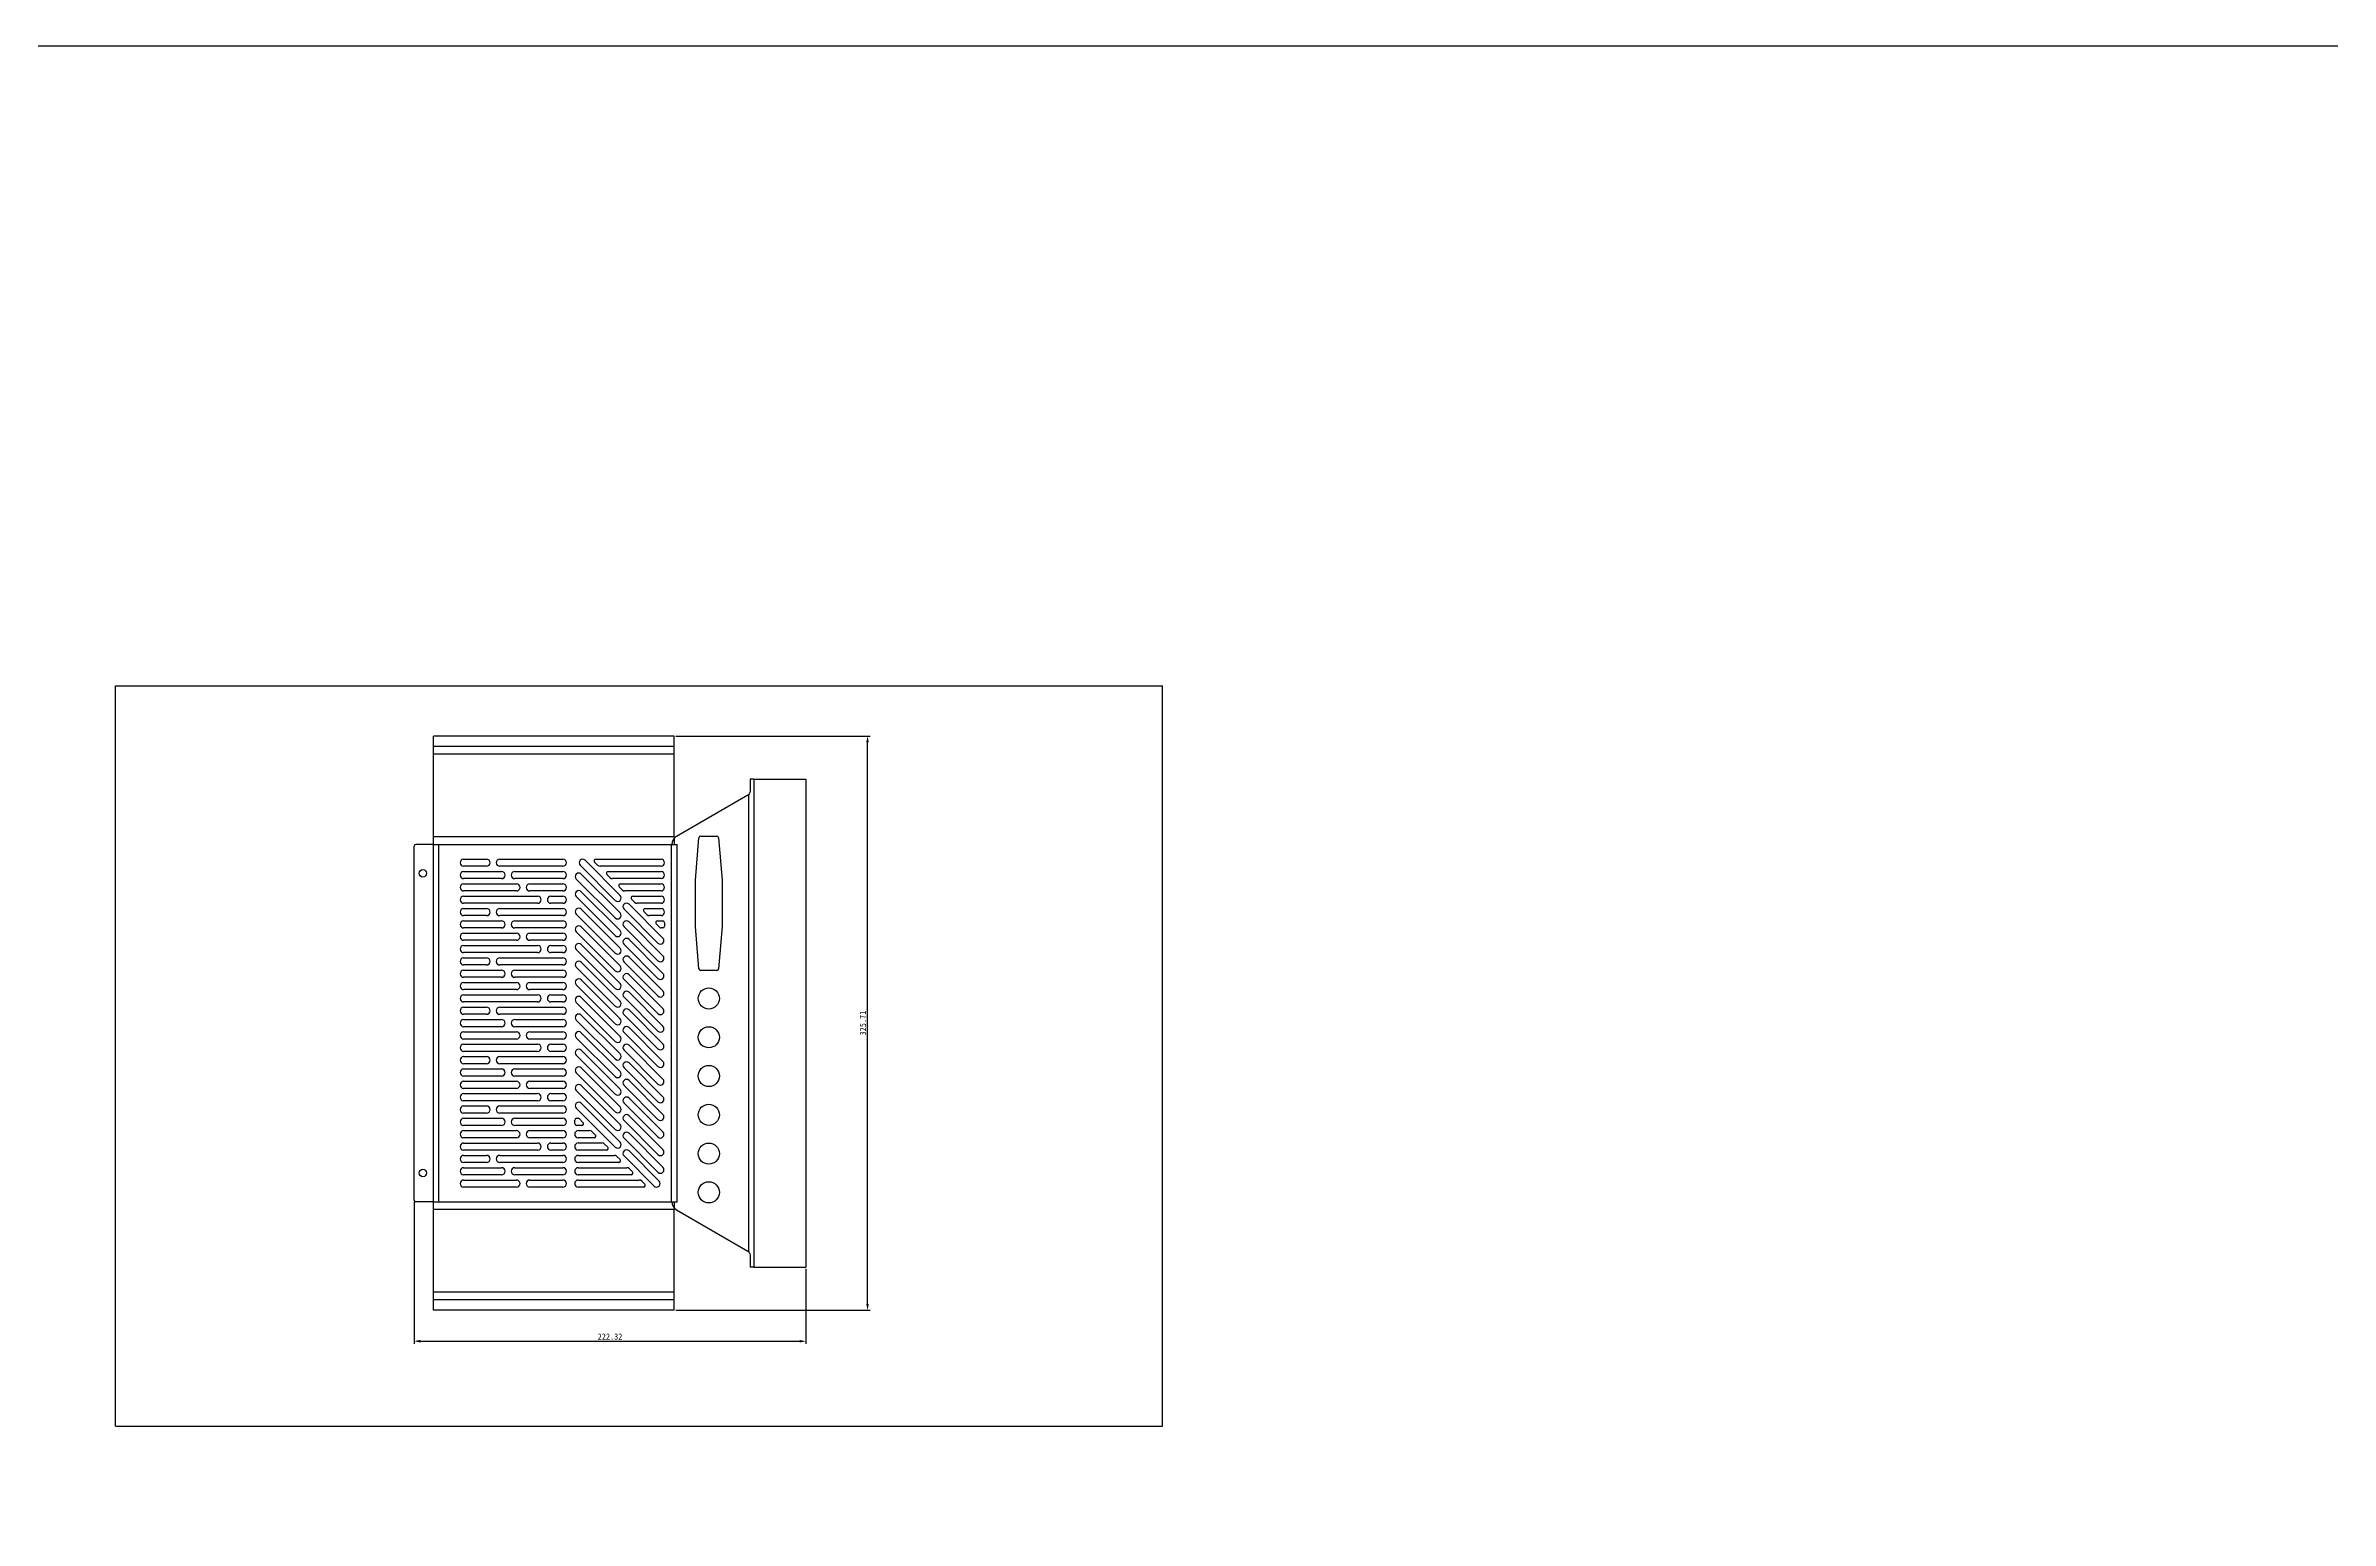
# Model space of a CAD drawing. Header units: millimetres. Extents: x -177 to 18421, y -5017 to 3255.
# Drawn here: x 6689 to 7986, y -2424 to -1587 of the extents above; entities that cross this region are included whole.
import ezdxf

# ---------------------------------------------------------------- set-up
doc = ezdxf.new("R2010")
doc.units = ezdxf.units.MM
doc.header["$LTSCALE"] = 46.255
doc.header["$PDMODE"] = 3
doc.header["$PDSIZE"] = 8
doc.layers.get('0').update_dxf_attribs({"linetype": 'CONTINUOUS'})
doc.layers.get('Defpoints').update_dxf_attribs({"linetype": 'CONTINUOUS'})
doc.layers.add('02___PRT_ALL_AXES', color=7, linetype='CONTINUOUS')
doc.styles.get("Standard").update_dxf_attribs({"font": 'txt', "width": 0.85})
doc.dimstyles.new('DIMSTYLE_1', dxfattribs={"dimtxt": 3.5, "dimasz": 3.5, "dimexe": 1.5, "dimexo": 1, "dimgap": 0.875, "dimtad": 1, "dimdsep": 46, "dimtxsty": 'Standard', "dimblk": '_FILLED', "dimcen": 0.09, "dimadec": 0, "dimazin": 0, "dimtp": 0.01, "dimtm": 0.01, "dimtfac": 1, "dimtofl": 0, "dimtmove": 0, "dimatfit": 3, "dimldrblk": '_FILLED', "dimfxl": 0, "dimtolj": 1, "dimarcsym": 0})

# ---------------------------------------------------------------- blocks, each defined once
blk = doc.blocks.new('_FILLED')
at = {"color": 0, "linetype": 'ByBlock'}
blk.add_solid([(0, 0), (-1, 0.21), (-1, -0.21)], dxfattribs=at)
blk = doc.blocks.new('*D88')
at = {"color": 0, "linetype": 'Continuous', "lineweight": -2, "transparency": 16777216}
for p, q in [((6898.3, -2243.3), (6898.3, -2323.9)), ((7120.6, -2281.3), (7120.6, -2323.9)), ((6901.8, -2322.4), (7117.1, -2322.4))]:
    blk.add_line(p, q, dxfattribs=at)
at = {"layer": 'Defpoints', "color": 0, "linetype": 'Continuous', "transparency": 16777216}
for p in [(6898.3, -2242.3), (7120.6, -2280.3), (7120.6, -2322.4)]:
    blk.add_point(p, dxfattribs=at)
at = {"color": 0, "linetype": 'Continuous', "lineweight": -2, "transparency": 16777216, "xscale": 3.5, "yscale": 3.5, "zscale": 3.5, "rotation": 180}
blk.add_blockref('_FILLED', (6898.3, -2322.4), dxfattribs=at)
at = {"color": 0, "linetype": 'Continuous', "lineweight": -2, "transparency": 16777216, "xscale": 3.5, "yscale": 3.5, "zscale": 3.5}
blk.add_blockref('_FILLED', (7120.6, -2322.4), dxfattribs=at)
at = {"color": 0, "linetype": 'Continuous', "transparency": 16777216, "insert": (7009.5, -2318), "char_height": 3.5, "width": 25.5, "attachment_point": 2}
blk.add_mtext('\\A1;222.32', dxfattribs=at)
blk = doc.blocks.new('*D89')
at = {"color": 0, "linetype": 'Continuous', "lineweight": -2, "transparency": 16777216}
for p, q in [((7046.9, -1979.1), (7157.1, -1979.1)), ((7155.6, -2301.3), (7155.6, -1982.6)), ((7046.9, -2304.8), (7157.1, -2304.8))]:
    blk.add_line(p, q, dxfattribs=at)
at = {"layer": 'Defpoints', "color": 0, "linetype": 'Continuous', "transparency": 16777216}
for p in [(7045.9, -1979.1), (7155.6, -1979.1), (7045.9, -2304.8)]:
    blk.add_point(p, dxfattribs=at)
at = {"color": 0, "linetype": 'Continuous', "lineweight": -2, "transparency": 16777216, "xscale": 3.5, "yscale": 3.5, "zscale": 3.5}
for p, rotation in [((7155.6, -1979.1), 90), ((7155.6, -2304.8), 270)]:
    blk.add_blockref('_FILLED', p, dxfattribs=dict(at, rotation=rotation))
at = {"color": 0, "linetype": 'Continuous', "transparency": 16777216, "insert": (7151.2, -2141.9), "char_height": 3.5, "width": 25.5, "attachment_point": 2, "rotation": 90}
blk.add_mtext('\\A1;325.71', dxfattribs=at)

msp = doc.modelspace()

# ---------------------------------------------------------------- linework, layer by layer
at = {"color": 7, "linetype": 'Continuous'}
for p, q in [((6728.878, -2370.661), (6728.878, -1950.661)), ((6728.878, -1950.661), (7322.878, -1950.661)), ((7322.878, -2370.661), (7322.878, -1950.661)), ((6728.878, -2370.661), (7322.878, -2370.661))]:
    msp.add_line(p, q, dxfattribs=at)
at = {"color": 3, "linetype": 'Continuous'}
for p, q in [((6909.433, -1984.986), (6909.433, -1979.087)), ((7045.933, -1979.087), (6909.433, -1979.087)), ((7045.933, -1984.986), (7045.933, -1979.087)), ((6909.433, -2036.184), (6909.433, -1989.361)), ((7045.933, -2036.184), (7045.933, -1989.361)), ((7091.145, -2003.54), (7120.645, -2003.54)), ((7120.645, -2003.54), (7120.645, -2280.342)), ((7087.689, -2012.643), (7047.139, -2036.055)), ((6898.327, -2242.324), (6898.327, -2041.558)), ((6909.327, -2040.558), (6899.327, -2040.558)), ((7058.039, -2060.841), (7059.965, -2036.762)), ((7060.962, -2035.841), (7070.116, -2035.841)), ((7071.113, -2036.762), (7073.039, -2060.841)), ((6926.433, -2048.941), (6939.433, -2048.941)), ((6939.433, -2052.941), (6926.433, -2052.941)), ((6926.433, -2055.941), (6947.933, -2055.941)), ((6947.933, -2059.941), (6926.433, -2059.941)), ((6946.933, -2048.941), (6982.761, -2048.941)), ((6982.761, -2052.941), (6946.933, -2052.941)), ((6955.433, -2055.941), (6982.761, -2055.941)), ((6982.761, -2059.941), (6955.433, -2059.941)), ((7012.433, -2082.267), (6990.347, -2060.181)), ((7012.433, -2072.267), (6992.519, -2052.353)), ((6993.176, -2057.353), (7015.261, -2079.438)), ((6995.347, -2049.524), (7015.261, -2069.438)), ((7002.418, -2052.353), (7000.711, -2050.645)), ((7001.418, -2048.938), (7038.433, -2048.938)), ((7038.433, -2052.938), (7003.832, -2052.938)), ((7009.418, -2059.353), (7007.711, -2057.645)), ((7008.418, -2055.938), (7038.433, -2055.938)), ((7038.433, -2059.938), (7010.832, -2059.938)), ((7058.039, -2087.041), (7058.039, -2060.841)), ((7073.039, -2060.841), (7073.039, -2087.041)), ((6926.433, -2062.941), (6956.433, -2062.941)), ((6956.433, -2066.941), (6926.433, -2066.941)), ((6926.433, -2069.941), (6968.433, -2069.941)), ((6963.933, -2062.941), (6982.761, -2062.941)), ((6982.761, -2066.941), (6963.933, -2066.941)), ((6975.933, -2069.941), (6982.761, -2069.941)), ((7012.433, -2092.267), (6990.347, -2070.181)), ((6993.176, -2067.353), (7015.261, -2089.438)), ((7016.418, -2066.353), (7014.711, -2064.645)), ((7015.418, -2062.938), (7038.433, -2062.938)), ((7038.433, -2066.938), (7017.832, -2066.938)), ((7023.418, -2073.353), (7021.711, -2071.645)), ((7022.418, -2069.938), (7038.433, -2069.938)), ((6968.433, -2073.941), (6926.433, -2073.941)), ((6926.433, -2076.941), (6939.433, -2076.941)), ((6939.433, -2080.941), (6926.433, -2080.941)), ((6926.433, -2083.941), (6947.933, -2083.941)), ((6946.933, -2076.941), (6982.761, -2076.941)), ((6982.761, -2080.941), (6946.933, -2080.941)), ((6955.433, -2083.941), (6982.761, -2083.941)), ((6982.761, -2073.941), (6975.933, -2073.941)), ((7012.433, -2102.267), (6990.347, -2080.181)), ((6993.176, -2077.353), (7015.261, -2099.438)), ((7036.69, -2096.524), (7017.433, -2077.267)), ((7020.261, -2074.438), (7039.519, -2093.696)), ((7020.261, -2084.438), (7039.519, -2103.696)), ((7038.433, -2073.938), (7024.832, -2073.938)), ((7030.418, -2080.353), (7028.711, -2078.645)), ((7029.418, -2076.938), (7038.433, -2076.938)), ((7038.433, -2080.938), (7031.832, -2080.938)), ((7037.711, -2087.645), (7035.711, -2085.645)), ((7036.418, -2083.938), (7039.433, -2083.938)), ((7040.433, -2084.938), (7040.433, -2086.938)), ((6947.933, -2087.941), (6926.433, -2087.941)), ((6926.433, -2090.941), (6956.433, -2090.941)), ((6956.433, -2094.941), (6926.433, -2094.941)), ((6926.433, -2097.941), (6968.433, -2097.941)), ((6982.761, -2087.941), (6955.433, -2087.941)), ((6963.933, -2090.941), (6982.761, -2090.941)), ((6982.761, -2094.941), (6963.933, -2094.941)), ((6975.933, -2097.941), (6982.761, -2097.941)), ((7012.433, -2112.267), (6990.347, -2090.181)), ((6993.176, -2087.353), (7015.261, -2109.438)), ((6993.176, -2097.353), (7015.261, -2119.438)), ((7036.69, -2106.524), (7017.433, -2087.267)), ((7036.69, -2116.524), (7017.433, -2097.267)), ((7020.261, -2094.438), (7039.519, -2113.696)), ((7039.433, -2087.938), (7038.418, -2087.938)), ((7059.965, -2111.121), (7058.039, -2087.041)), ((7073.039, -2087.041), (7071.113, -2111.121)), ((6968.433, -2101.941), (6926.433, -2101.941)), ((6926.433, -2104.941), (6939.433, -2104.941)), ((6939.433, -2108.941), (6926.433, -2108.941)), ((6926.433, -2111.941), (6947.933, -2111.941)), ((6946.933, -2104.941), (6982.761, -2104.941)), ((6982.761, -2108.941), (6946.933, -2108.941)), ((6955.433, -2111.941), (6982.761, -2111.941)), ((6982.761, -2101.941), (6975.933, -2101.941)), ((7012.433, -2122.267), (6990.347, -2100.181)), ((7012.433, -2132.267), (6990.347, -2110.181)), ((6993.176, -2107.353), (7015.261, -2129.438)), ((7036.69, -2126.524), (7017.433, -2107.267)), ((7020.261, -2104.438), (7039.519, -2123.696)), ((7070.116, -2112.041), (7060.962, -2112.041)), ((6947.933, -2115.941), (6926.433, -2115.941)), ((6926.433, -2118.941), (6956.433, -2118.941)), ((6956.433, -2122.941), (6926.433, -2122.941)), ((6982.761, -2115.941), (6955.433, -2115.941)), ((6963.933, -2118.941), (6982.761, -2118.941)), ((6982.761, -2122.941), (6963.933, -2122.941)), ((7012.433, -2142.267), (6990.347, -2120.181)), ((6993.176, -2117.353), (7015.261, -2139.438)), ((7036.69, -2136.524), (7017.433, -2117.267)), ((7020.261, -2114.438), (7039.519, -2133.696)), ((7020.261, -2124.438), (7039.519, -2143.696)), ((6926.433, -2125.941), (6968.433, -2125.941)), ((6968.433, -2129.941), (6926.433, -2129.941)), ((6926.433, -2132.941), (6939.433, -2132.941)), ((6939.433, -2136.941), (6926.433, -2136.941)), ((6946.933, -2132.941), (6982.761, -2132.941)), ((6982.761, -2136.941), (6946.933, -2136.941)), ((6975.933, -2125.941), (6982.761, -2125.941)), ((6982.761, -2129.941), (6975.933, -2129.941)), ((7012.433, -2152.267), (6990.347, -2130.181)), ((6993.176, -2127.353), (7015.261, -2149.438)), ((6993.176, -2137.353), (7015.261, -2159.438)), ((7036.69, -2146.524), (7017.433, -2127.267)), ((7036.69, -2156.524), (7017.433, -2137.267)), ((7020.261, -2134.438), (7039.519, -2153.696)), ((6926.433, -2139.941), (6947.933, -2139.941)), ((6947.933, -2143.941), (6926.433, -2143.941)), ((6926.433, -2146.941), (6956.433, -2146.941)), ((6956.433, -2150.941), (6926.433, -2150.941)), ((6955.433, -2139.941), (6982.761, -2139.941)), ((6982.761, -2143.941), (6955.433, -2143.941)), ((6963.933, -2146.941), (6982.761, -2146.941)), ((6982.761, -2150.941), (6963.933, -2150.941)), ((7012.433, -2162.267), (6990.347, -2140.181)), ((7012.433, -2172.267), (6990.347, -2150.181)), ((6993.176, -2147.353), (7015.261, -2169.438)), ((7036.69, -2166.524), (7017.433, -2147.267)), ((7020.261, -2144.438), (7039.519, -2163.696)), ((6926.433, -2153.941), (6968.433, -2153.941)), ((6968.433, -2157.941), (6926.433, -2157.941)), ((6926.433, -2160.941), (6939.433, -2160.941)), ((6946.933, -2160.941), (6982.761, -2160.941)), ((6975.933, -2153.941), (6982.761, -2153.941)), ((6982.761, -2157.941), (6975.933, -2157.941)), ((7012.433, -2182.267), (6990.347, -2160.181)), ((6993.176, -2157.353), (7015.261, -2179.438)), ((7036.69, -2176.524), (7017.433, -2157.267)), ((7020.261, -2154.438), (7039.519, -2173.696)), ((7020.261, -2164.438), (7039.519, -2183.696)), ((6939.433, -2164.941), (6926.433, -2164.941)), ((6926.433, -2167.941), (6947.933, -2167.941)), ((6947.933, -2171.941), (6926.433, -2171.941)), ((6926.433, -2174.941), (6956.433, -2174.941)), ((6982.761, -2164.941), (6946.933, -2164.941)), ((6955.433, -2167.941), (6982.761, -2167.941)), ((6982.761, -2171.941), (6955.433, -2171.941)), ((6963.933, -2174.941), (6982.761, -2174.941)), ((7012.433, -2192.267), (6990.347, -2170.181)), ((6993.176, -2167.353), (7015.261, -2189.438)), ((6993.176, -2177.353), (7015.261, -2199.438)), ((7036.69, -2186.524), (7017.433, -2167.267)), ((7036.69, -2196.524), (7017.433, -2177.267)), ((7020.261, -2174.438), (7039.519, -2193.696)), ((6956.433, -2178.941), (6926.433, -2178.941)), ((6926.433, -2181.941), (6968.433, -2181.941)), ((6968.433, -2185.941), (6926.433, -2185.941)), ((6926.433, -2188.941), (6939.433, -2188.941)), ((6946.933, -2188.941), (6982.761, -2188.941)), ((6982.761, -2178.941), (6963.933, -2178.941)), ((6975.933, -2181.941), (6982.761, -2181.941)), ((6982.761, -2185.941), (6975.933, -2185.941)), ((7012.433, -2202.267), (6990.347, -2180.181)), ((7012.433, -2212.267), (6990.347, -2190.181)), ((6993.176, -2187.353), (7015.261, -2209.438)), ((7036.69, -2206.524), (7017.433, -2187.267)), ((7020.261, -2184.438), (7039.519, -2203.696)), ((6939.433, -2192.941), (6926.433, -2192.941)), ((6926.433, -2195.941), (6947.933, -2195.941)), ((6947.933, -2199.941), (6926.433, -2199.941)), ((6926.433, -2202.941), (6956.433, -2202.941)), ((6982.761, -2192.941), (6946.933, -2192.941)), ((6955.433, -2195.941), (6982.761, -2195.941)), ((6982.761, -2199.941), (6955.433, -2199.941)), ((6963.933, -2202.941), (6982.761, -2202.941)), ((6989.433, -2198.938), (6989.433, -2196.938)), ((6990.433, -2195.938), (6991.448, -2195.938)), ((6993.448, -2199.938), (6990.433, -2199.938)), ((6991.433, -2202.938), (6998.033, -2202.938)), ((6992.155, -2196.231), (6994.155, -2198.231)), ((6999.448, -2203.524), (7001.155, -2205.231)), ((7036.69, -2216.524), (7017.433, -2197.267)), ((7020.261, -2194.438), (7039.519, -2213.696)), ((6956.433, -2206.941), (6926.433, -2206.941)), ((6926.433, -2209.941), (6968.433, -2209.941)), ((6968.433, -2213.941), (6926.433, -2213.941)), ((6982.761, -2206.941), (6963.933, -2206.941)), ((6975.933, -2209.941), (6982.761, -2209.941)), ((6982.761, -2213.941), (6975.933, -2213.941)), ((7000.448, -2206.938), (6991.433, -2206.938)), ((6991.433, -2209.938), (7005.033, -2209.938)), ((7007.448, -2213.938), (6991.433, -2213.938)), ((7006.448, -2210.524), (7008.155, -2212.231)), ((7036.69, -2226.524), (7017.433, -2207.267)), ((7020.261, -2204.438), (7039.519, -2223.696)), ((7020.261, -2214.438), (7037.347, -2231.524)), ((6926.433, -2216.941), (6939.433, -2216.941)), ((6939.433, -2220.941), (6926.433, -2220.941)), ((6926.433, -2223.941), (6947.933, -2223.941)), ((6947.933, -2227.941), (6926.433, -2227.941)), ((6946.933, -2216.941), (6982.761, -2216.941)), ((6982.761, -2220.941), (6946.933, -2220.941)), ((6955.433, -2223.941), (6982.761, -2223.941)), ((6982.761, -2227.941), (6955.433, -2227.941)), ((6991.433, -2216.938), (7012.033, -2216.938)), ((7014.448, -2220.938), (6991.433, -2220.938)), ((6991.433, -2223.938), (7019.033, -2223.938)), ((7021.448, -2227.938), (6991.433, -2227.938)), ((7013.448, -2217.524), (7015.155, -2219.231)), ((7034.519, -2234.353), (7017.433, -2217.267)), ((7020.448, -2224.524), (7022.155, -2226.231)), ((6926.433, -2230.941), (6956.433, -2230.941)), ((6956.433, -2234.941), (6926.433, -2234.941)), ((6963.933, -2230.941), (6982.761, -2230.941)), ((6982.761, -2234.941), (6963.933, -2234.941)), ((6991.433, -2230.938), (7026.033, -2230.938)), ((7028.448, -2234.938), (6991.433, -2234.938)), ((7027.448, -2231.524), (7029.155, -2233.231)), ((6909.327, -2243.324), (6899.327, -2243.324)), ((6909.433, -2294.522), (6909.433, -2247.699)), ((7045.933, -2294.522), (7045.933, -2247.699)), ((7047.139, -2247.828), (7087.689, -2271.239)), ((7091.145, -2280.342), (7120.645, -2280.342)), ((6909.433, -2304.796), (6909.433, -2298.897)), ((7045.933, -2304.796), (6909.433, -2304.796)), ((7045.933, -2304.796), (7045.933, -2298.897))]:
    msp.add_line(p, q, dxfattribs=at)
msp.add_lwpolyline([(3604.224, -1587.394), (12020.537, -1587.394), (12020.537, -5017.418), (3604.224, -5017.418)], close=True)
msp.add_lwpolyline([(3604.224, -1587.394), (12020.537, -1587.394), (12020.537, -5017.418), (3604.224, -5017.418)], close=True)
for centre, radius, start, end in [((7085.839, -2009.439), 3.7, 300, 306.483737), ((6899.327, -2041.558), 1, 90, 180), ((7049.739, -2040.558), 5.2, 120, 180), ((7060.962, -2036.841), 1, 90, 175.426079), ((7070.116, -2036.841), 1, 4.573921, 90), ((6926.433, -2050.941), 2, 90, 270), ((6926.433, -2057.941), 2, 90, 270), ((6939.433, -2050.941), 2, 270, 90), ((6946.933, -2050.941), 2, 90, 270), ((6947.933, -2057.941), 2, 270, 90), ((6955.433, -2057.941), 2, 90, 270), ((6982.761, -2050.941), 2, 270, 90), ((6982.761, -2057.941), 2, 270, 90), ((6991.761, -2058.767), 2, 45, 225), ((6993.933, -2050.938), 2, 45, 225), ((7001.418, -2049.938), 1, 90, 225), ((7003.832, -2050.938), 2, 225, 270), ((7008.418, -2056.938), 1, 90, 225), ((7010.832, -2057.938), 2, 225, 270), ((7038.433, -2050.938), 2, 270, 90), ((7038.433, -2057.938), 2, 270, 90), ((6926.433, -2064.941), 2, 90, 270), ((6926.433, -2071.941), 2, 90, 270), ((6956.433, -2064.941), 2, 270, 90), ((6963.933, -2064.941), 2, 90, 270), ((6968.433, -2071.941), 2, 270, 90), ((6975.933, -2071.941), 2, 90, 270), ((6982.761, -2064.941), 2, 270, 90), ((6982.761, -2071.941), 2, 270, 90), ((6991.761, -2068.767), 2, 45, 225), ((7013.847, -2070.853), 2, 225, 45), ((7015.418, -2063.938), 1, 90, 225), ((7017.832, -2064.938), 2, 225, 270), ((7018.847, -2075.853), 2, 45, 225), ((7022.418, -2070.938), 1, 90, 225), ((7024.832, -2071.938), 2, 225, 270), ((7038.433, -2064.938), 2, 270, 90), ((7038.433, -2071.938), 2, 270, 90), ((6926.433, -2078.941), 2, 90, 270), ((6926.433, -2085.941), 2, 90, 270), ((6939.433, -2078.941), 2, 270, 90), ((6946.933, -2078.941), 2, 90, 270), ((6947.933, -2085.941), 2, 270, 90), ((6955.433, -2085.941), 2, 90, 270), ((6982.761, -2078.941), 2, 270, 90), ((6982.761, -2085.941), 2, 270, 90), ((6991.761, -2078.767), 2, 45, 225), ((6991.761, -2088.767), 2, 45, 225), ((7013.847, -2080.853), 2, 225, 45), ((7018.847, -2085.853), 2, 45, 225), ((7029.418, -2077.938), 1, 90, 225), ((7031.832, -2078.938), 2, 225, 270), ((7036.418, -2084.938), 1, 90, 225), ((7038.433, -2078.938), 2, 270, 90), ((7039.433, -2084.938), 1, 0, 90), ((6926.433, -2092.941), 2, 90, 270), ((6926.433, -2099.941), 2, 90, 270), ((6956.433, -2092.941), 2, 270, 90), ((6963.933, -2092.941), 2, 90, 270), ((6968.433, -2099.941), 2, 270, 90), ((6975.933, -2099.941), 2, 90, 270), ((6982.761, -2092.941), 2, 270, 90), ((6982.761, -2099.941), 2, 270, 90), ((6991.761, -2098.767), 2, 45, 225), ((7013.847, -2090.853), 2, 225, 45), ((7013.847, -2100.853), 2, 225, 45), ((7018.847, -2095.853), 2, 45, 225), ((7038.104, -2095.11), 2, 225, 45), ((7038.418, -2086.938), 1, 225, 270), ((7039.433, -2086.938), 1, 270, 0), ((6926.433, -2106.941), 2, 90, 270), ((6926.433, -2113.941), 2, 90, 270), ((6939.433, -2106.941), 2, 270, 90), ((6946.933, -2106.941), 2, 90, 270), ((6947.933, -2113.941), 2, 270, 90), ((6955.433, -2113.941), 2, 90, 270), ((6982.761, -2106.941), 2, 270, 90), ((6982.761, -2113.941), 2, 270, 90), ((6991.761, -2108.767), 2, 45, 225), ((7013.847, -2110.853), 2, 225, 45), ((7018.847, -2105.853), 2, 45, 225), ((7038.104, -2105.11), 2, 225, 45), ((7060.962, -2111.041), 1, 184.573921, 270), ((7070.116, -2111.041), 1, 270, 355.426079), ((6926.433, -2120.941), 2, 90, 270), ((6956.433, -2120.941), 2, 270, 90), ((6963.933, -2120.941), 2, 90, 270), ((6982.761, -2120.941), 2, 270, 90), ((6991.761, -2118.767), 2, 45, 225), ((7013.847, -2120.853), 2, 225, 45), ((7018.847, -2115.853), 2, 45, 225), ((7018.847, -2125.853), 2, 45, 225), ((7038.104, -2115.11), 2, 225, 45), ((7038.104, -2125.11), 2, 225, 45), ((6926.433, -2127.941), 2, 90, 270), ((6926.433, -2134.941), 2, 90, 270), ((6939.433, -2134.941), 2, 270, 90), ((6946.933, -2134.941), 2, 90, 270), ((6968.433, -2127.941), 2, 270, 90), ((6975.933, -2127.941), 2, 90, 270), ((6982.761, -2127.941), 2, 270, 90), ((6982.761, -2134.941), 2, 270, 90), ((6991.761, -2128.767), 2, 45, 225), ((6991.761, -2138.767), 2, 45, 225), ((7013.847, -2130.853), 2, 225, 45), ((7018.847, -2135.853), 2, 45, 225), ((7038.104, -2135.11), 2, 225, 45), ((6926.433, -2141.941), 2, 90, 270), ((6926.433, -2148.941), 2, 90, 270), ((6947.933, -2141.941), 2, 270, 90), ((6955.433, -2141.941), 2, 90, 270), ((6956.433, -2148.941), 2, 270, 90), ((6963.933, -2148.941), 2, 90, 270), ((6982.761, -2141.941), 2, 270, 90), ((6982.761, -2148.941), 2, 270, 90), ((6991.761, -2148.767), 2, 45, 225), ((7013.847, -2140.853), 2, 225, 45), ((7013.847, -2150.853), 2, 225, 45), ((7018.847, -2145.853), 2, 45, 225), ((7038.104, -2145.11), 2, 225, 45), ((6926.433, -2155.941), 2, 90, 270), ((6926.433, -2162.941), 2, 90, 270), ((6939.433, -2162.941), 2, 270, 90), ((6946.933, -2162.941), 2, 90, 270), ((6968.433, -2155.941), 2, 270, 90), ((6975.933, -2155.941), 2, 90, 270), ((6982.761, -2155.941), 2, 270, 90), ((6982.761, -2162.941), 2, 270, 90), ((6991.761, -2158.767), 2, 45, 225), ((7013.847, -2160.853), 2, 225, 45), ((7018.847, -2155.853), 2, 45, 225), ((7018.847, -2165.853), 2, 45, 225), ((7038.104, -2155.11), 2, 225, 45), ((7038.104, -2165.11), 2, 225, 45), ((6926.433, -2169.941), 2, 90, 270), ((6926.433, -2176.941), 2, 90, 270), ((6947.933, -2169.941), 2, 270, 90), ((6955.433, -2169.941), 2, 90, 270), ((6956.433, -2176.941), 2, 270, 90), ((6963.933, -2176.941), 2, 90, 270), ((6982.761, -2169.941), 2, 270, 90), ((6982.761, -2176.941), 2, 270, 90), ((6991.761, -2168.767), 2, 45, 225), ((6991.761, -2178.767), 2, 45, 225), ((7013.847, -2170.853), 2, 225, 45), ((7018.847, -2175.853), 2, 45, 225), ((7038.104, -2175.11), 2, 225, 45), ((6926.433, -2183.941), 2, 90, 270), ((6926.433, -2190.941), 2, 90, 270), ((6939.433, -2190.941), 2, 270, 90), ((6946.933, -2190.941), 2, 90, 270), ((6968.433, -2183.941), 2, 270, 90), ((6975.933, -2183.941), 2, 90, 270), ((6982.761, -2183.941), 2, 270, 90), ((6982.761, -2190.941), 2, 270, 90), ((6991.761, -2188.767), 2, 45, 225), ((7013.847, -2180.853), 2, 225, 45), ((7013.847, -2190.853), 2, 225, 45), ((7018.847, -2185.853), 2, 45, 225), ((7038.104, -2185.11), 2, 225, 45), ((6926.433, -2197.941), 2, 90, 270), ((6926.433, -2204.941), 2, 90, 270), ((6947.933, -2197.941), 2, 270, 90), ((6955.433, -2197.941), 2, 90, 270), ((6956.433, -2204.941), 2, 270, 90), ((6963.933, -2204.941), 2, 90, 270), ((6982.761, -2197.941), 2, 270, 90), ((6982.761, -2204.941), 2, 270, 90), ((6990.433, -2196.938), 1, 90, 180), ((6990.433, -2198.938), 1, 180, 270), ((6991.433, -2204.938), 2, 90, 270), ((6991.448, -2196.938), 1, 45, 90), ((6993.448, -2198.938), 1, 270, 45), ((6998.033, -2204.938), 2, 45, 90), ((7013.847, -2200.853), 2, 225, 45), ((7018.847, -2195.853), 2, 45, 225), ((7038.104, -2195.11), 2, 225, 45), ((6926.433, -2211.941), 2, 90, 270), ((6968.433, -2211.941), 2, 270, 90), ((6975.933, -2211.941), 2, 90, 270), ((6982.761, -2211.941), 2, 270, 90), ((6991.433, -2211.938), 2, 90, 270), ((7000.448, -2205.938), 1, 270, 45), ((7005.033, -2211.938), 2, 45, 90), ((7007.448, -2212.938), 1, 270, 45), ((7013.847, -2210.853), 2, 225, 45), ((7018.847, -2205.853), 2, 45, 225), ((7018.847, -2215.853), 2, 45, 225), ((7038.104, -2205.11), 2, 225, 45), ((7038.104, -2215.11), 2, 225, 45), ((6926.433, -2218.941), 2, 90, 270), ((6926.433, -2225.941), 2, 90, 270), ((6939.433, -2218.941), 2, 270, 90), ((6946.933, -2218.941), 2, 90, 270), ((6947.933, -2225.941), 2, 270, 90), ((6955.433, -2225.941), 2, 90, 270), ((6982.761, -2218.941), 2, 270, 90), ((6982.761, -2225.941), 2, 270, 90), ((6991.433, -2218.938), 2, 90, 270), ((6991.433, -2225.938), 2, 90, 270), ((7012.033, -2218.938), 2, 45, 90), ((7014.448, -2219.938), 1, 270, 45), ((7019.033, -2225.938), 2, 45, 90), ((7021.448, -2226.938), 1, 270, 45), ((7038.104, -2225.11), 2, 225, 45), ((6899.327, -2242.324), 1, 180, 270), ((6926.433, -2232.941), 2, 90, 270), ((6956.433, -2232.941), 2, 270, 90), ((6963.933, -2232.941), 2, 90, 270), ((6982.761, -2232.941), 2, 270, 90), ((6991.433, -2232.938), 2, 90, 270), ((7026.033, -2232.938), 2, 45, 90), ((7028.448, -2233.938), 1, 270, 45), ((7035.933, -2232.938), 2, 225, 45), ((7049.739, -2243.324), 5.2, 180, 240), ((7085.839, -2274.444), 3.7, 53.516263, 60)]:
    msp.add_arc(centre, radius, start, end, dxfattribs=at)
at = {"layer": '02___PRT_ALL_AXES', "color": 3, "linetype": 'Continuous'}
for p, q in [((6909.433, -1989.361), (6909.433, -1984.986)), ((7045.933, -1984.986), (6909.433, -1984.986)), ((7045.933, -1989.361), (6909.433, -1989.361)), ((7045.933, -1989.361), (7045.933, -1984.986)), ((7091.145, -2003.54), (7089.074, -2003.54)), ((7089.074, -2003.54), (7089.074, -2009.439)), ((7091.145, -2003.54), (7091.145, -2280.342)), ((7088.039, -2012.414), (7088.039, -2271.469)), ((6909.327, -2243.324), (6909.327, -2040.558)), ((6909.327, -2040.558), (7047.539, -2040.558)), ((6909.433, -2040.558), (6909.433, -2036.184)), ((7045.933, -2036.184), (6909.433, -2036.184)), ((6912.433, -2243.324), (6912.433, -2040.558)), ((7044.433, -2243.324), (7044.433, -2040.558)), ((7045.933, -2036.184), (7045.933, -2040.558)), ((7047.539, -2243.324), (7047.539, -2040.558)), ((6909.327, -2243.324), (7047.539, -2243.324)), ((6909.433, -2247.699), (6909.433, -2243.324)), ((7045.933, -2247.699), (6909.433, -2247.699)), ((7045.933, -2243.324), (7045.933, -2247.699)), ((7089.074, -2274.444), (7089.074, -2280.342)), ((7091.145, -2280.342), (7089.074, -2280.342)), ((7045.933, -2294.522), (6909.433, -2294.522)), ((6909.433, -2298.897), (6909.433, -2294.522)), ((7045.933, -2298.897), (6909.433, -2298.897)), ((7045.933, -2298.897), (7045.933, -2294.522))]:
    msp.add_line(p, q, dxfattribs=at)
for centre, radius in [((6903.327, -2056.941), 2.1), ((7065.539, -2127.941), 6), ((7065.539, -2149.941), 6), ((7065.539, -2171.941), 6), ((7065.539, -2193.941), 6), ((7065.539, -2215.941), 6), ((6903.327, -2226.941), 2.1), ((7065.539, -2237.941), 6)]:
    msp.add_circle(centre, radius, dxfattribs=at)
for points, knots in [([(7089.074, -2009.439), (7089.074, -2010.009), (7088.884, -2011.078), (7088.369, -2012.044), (7088.039, -2012.414)], [0, 0, 0, 0, 0.53473369, 1, 1, 1, 1]), ([(7088.039, -2271.469), (7088.362, -2271.831), (7088.88, -2272.794), (7089.074, -2273.864), (7089.074, -2274.444)], [0, 0, 0, 0, 0.45572106, 1, 1, 1, 1])]:
    msp.add_open_spline(points, degree=3, knots=knots, dxfattribs=at)

# ---------------------------------------------------------------- dimensions: what is measured, and where the dimension line sits
at = {"color": 2, "linetype": 'Continuous'}
dim = msp.add_linear_dim(base=(7155.62, -1979.087), p1=(7045.933, -2304.796), p2=(7045.933, -1979.087), angle=90, text='325.71', dimstyle='DIMSTYLE_1', dxfattribs=at)
dim.commit()
dim.dimension.update_dxf_attribs({"geometry": '*D89', "text_midpoint": (7155.62, -2141.941), "dimtype": 160})
dim = msp.add_linear_dim(base=(7120.645, -2322.41), p1=(6898.327, -2242.324), p2=(7120.645, -2280.342), text='222.32', dimstyle='DIMSTYLE_1', dxfattribs=at)
dim.commit()
dim.dimension.update_dxf_attribs({"geometry": '*D88', "text_midpoint": (7009.486, -2322.41), "dimtype": 160})

doc.saveas('drawing.dxf')
